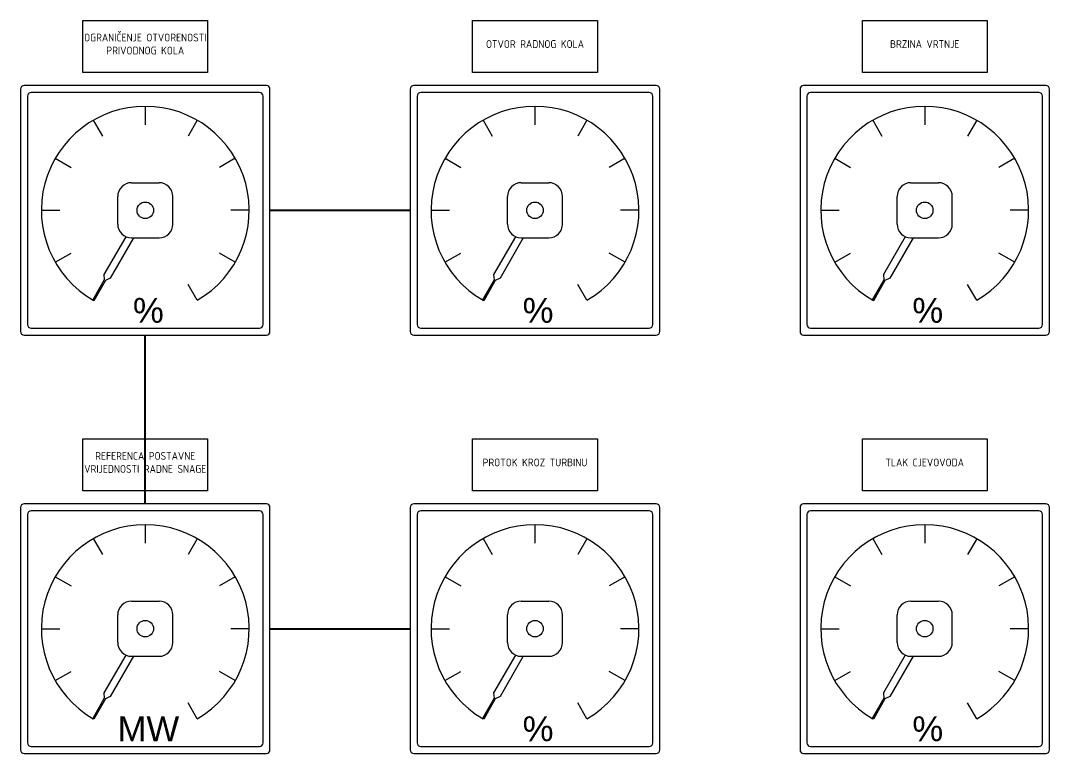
# Model space of a CAD drawing. Header units: millimetres. Extents: x 40929 to 57897, y 13592 to 43737.
# Drawn here: x 45649.8 to 46045.8, y 37886.2 to 38168.2 of the extents above; entities that cross this region are included whole.
import ezdxf
from ezdxf.enums import TextEntityAlignment as Align

# ---------------------------------------------------------------- set-up
doc = ezdxf.new("R2010")
doc.units = ezdxf.units.MM
doc.layers.add('! NO PLOT !', color=7, linetype='Continuous', true_color=0xff75dd, plot=False)
doc.layers.add('000-PI-Oprema', color=30, linetype='Continuous', lineweight=5)
doc.layers.add('000-PI_TEXT', color=7, linetype='Continuous')
doc.styles.add('PI0', font='isocpeur.ttf', dxfattribs={"width": 0.9})
doc.styles.get("Standard").update_dxf_attribs({"font": 'arial.ttf'})

# ---------------------------------------------------------------- blocks, each defined once
blk = doc.blocks.new('*U261')
at = {"layer": '000-PI-Oprema'}
blk.add_line((1.77, -3.07), (-1.77, 3.07), dxfattribs=at)
blk = doc.blocks.new('*U262')
at = {"layer": '000-PI-Oprema', "color": 0, "linetype": 'ByBlock', "lineweight": -2, "transparency": 16777216}
for p, rotation in [((-27112.75, 62656.21), 150), ((-27130.98, 62651.32), 180), ((-27094.52, 62651.32), 120), ((-27144.32, 62637.98), 210), ((-27081.17, 62637.98), 90.00000000000001), ((-27149.21, 62619.75), 239.9999999999999), ((-27076.29, 62619.75), 60.00000000000001), ((-27081.17, 62601.52), 30.00000000000003), ((-27144.32, 62601.52), 269.9999999999999), ((-27130.98, 62588.18), 299.9999999999998)]:
    blk.add_blockref('*U261', p, dxfattribs=dict(at, rotation=rotation))
blk.add_blockref('*U261', (-27094.52, 62588.18), dxfattribs=at)
blk = doc.blocks.new('*U255')
at = {"layer": '000-PI-Oprema'}
blk.add_line((1.77, -3.07), (-1.77, 3.07), dxfattribs=at)
blk = doc.blocks.new('*U256')
at = {"layer": '000-PI-Oprema', "color": 0, "linetype": 'ByBlock', "lineweight": -2, "transparency": 16777216}
for p, rotation in [((-27112.75, 62656.21), 150), ((-27130.98, 62651.32), 180), ((-27094.52, 62651.32), 120), ((-27144.32, 62637.98), 210), ((-27081.17, 62637.98), 90.00000000000001), ((-27149.21, 62619.75), 239.9999999999999), ((-27076.29, 62619.75), 60.00000000000001), ((-27081.17, 62601.52), 30.00000000000003), ((-27144.32, 62601.52), 269.9999999999999), ((-27130.98, 62588.18), 299.9999999999998)]:
    blk.add_blockref('*U255', p, dxfattribs=dict(at, rotation=rotation))
blk.add_blockref('*U255', (-27094.52, 62588.18), dxfattribs=at)
blk = doc.blocks.new('*U257')
at = {"layer": '000-PI-Oprema'}
blk.add_line((1.77, -3.07), (-1.77, 3.07), dxfattribs=at)
blk = doc.blocks.new('*U258')
at = {"layer": '000-PI-Oprema', "color": 0, "linetype": 'ByBlock', "lineweight": -2, "transparency": 16777216}
for p, rotation in [((-27112.75, 62656.21), 150), ((-27130.98, 62651.32), 180), ((-27094.52, 62651.32), 120), ((-27144.32, 62637.98), 210), ((-27081.17, 62637.98), 90.00000000000001), ((-27149.21, 62619.75), 239.9999999999999), ((-27076.29, 62619.75), 60.00000000000001), ((-27081.17, 62601.52), 30.00000000000003), ((-27144.32, 62601.52), 269.9999999999999), ((-27130.98, 62588.18), 299.9999999999998)]:
    blk.add_blockref('*U257', p, dxfattribs=dict(at, rotation=rotation))
blk.add_blockref('*U257', (-27094.52, 62588.18), dxfattribs=at)
blk = doc.blocks.new('*U249')
at = {"layer": '000-PI-Oprema'}
blk.add_line((1.77, -3.07), (-1.77, 3.07), dxfattribs=at)
blk = doc.blocks.new('*U250')
at = {"layer": '000-PI-Oprema', "color": 0, "linetype": 'ByBlock', "lineweight": -2, "transparency": 16777216}
for p, rotation in [((-27112.75, 62656.21), 150), ((-27130.98, 62651.32), 180), ((-27094.52, 62651.32), 120), ((-27144.32, 62637.98), 210), ((-27081.17, 62637.98), 90.00000000000001), ((-27149.21, 62619.75), 239.9999999999999), ((-27076.29, 62619.75), 60.00000000000001), ((-27081.17, 62601.52), 30.00000000000003), ((-27144.32, 62601.52), 269.9999999999999), ((-27130.98, 62588.18), 299.9999999999998)]:
    blk.add_blockref('*U249', p, dxfattribs=dict(at, rotation=rotation))
blk.add_blockref('*U249', (-27094.52, 62588.18), dxfattribs=at)
blk = doc.blocks.new('*U251')
at = {"layer": '000-PI-Oprema'}
blk.add_line((1.77, -3.07), (-1.77, 3.07), dxfattribs=at)
blk = doc.blocks.new('*U252')
at = {"layer": '000-PI-Oprema', "color": 0, "linetype": 'ByBlock', "lineweight": -2, "transparency": 16777216}
for p, rotation in [((-27112.75, 62656.21), 150), ((-27130.98, 62651.32), 180), ((-27094.52, 62651.32), 120), ((-27144.32, 62637.98), 210), ((-27081.17, 62637.98), 90.00000000000001), ((-27149.21, 62619.75), 239.9999999999999), ((-27076.29, 62619.75), 60.00000000000001), ((-27081.17, 62601.52), 30.00000000000003), ((-27144.32, 62601.52), 269.9999999999999), ((-27130.98, 62588.18), 299.9999999999998)]:
    blk.add_blockref('*U251', p, dxfattribs=dict(at, rotation=rotation))
blk.add_blockref('*U251', (-27094.52, 62588.18), dxfattribs=at)
blk = doc.blocks.new('*U253')
at = {"layer": '000-PI-Oprema'}
blk.add_line((1.77, -3.07), (-1.77, 3.07), dxfattribs=at)
blk = doc.blocks.new('*U254')
at = {"layer": '000-PI-Oprema', "color": 0, "linetype": 'ByBlock', "lineweight": -2, "transparency": 16777216}
for p, rotation in [((-27112.75, 62656.21), 150), ((-27130.98, 62651.32), 180), ((-27094.52, 62651.32), 120), ((-27144.32, 62637.98), 210), ((-27081.17, 62637.98), 90.00000000000001), ((-27149.21, 62619.75), 239.9999999999999), ((-27076.29, 62619.75), 60.00000000000001), ((-27081.17, 62601.52), 30.00000000000003), ((-27144.32, 62601.52), 269.9999999999999), ((-27130.98, 62588.18), 299.9999999999998)]:
    blk.add_blockref('*U253', p, dxfattribs=dict(at, rotation=rotation))
blk.add_blockref('*U253', (-27094.52, 62588.18), dxfattribs=at)

msp = doc.modelspace()

# ---------------------------------------------------------------- linework, layer by layer
at = {"layer": '! NO PLOT !', "ltscale": 0.25}
for p, q in [((45745.761, 38095.228), (45799.761, 38095.228)), ((45697.761, 37982.228), (45697.761, 38047.228)), ((45745.761, 37934.228), (45799.761, 37934.228))]:
    msp.add_line(p, q, dxfattribs=at)
at = {"layer": '000-PI-Oprema'}
for p, q in [((45692.448, 38105.854), (45703.073, 38105.854)), ((45842.448, 38105.854), (45853.073, 38105.854)), ((45992.448, 38105.854), (46003.073, 38105.854)), ((45687.135, 38089.916), (45687.135, 38100.541)), ((45708.386, 38089.916), (45708.386, 38100.541)), ((45837.136, 38089.916), (45837.136, 38100.541)), ((45858.386, 38089.916), (45858.386, 38100.541)), ((45987.136, 38089.916), (45987.136, 38100.541)), ((46008.386, 38089.916), (46008.386, 38100.541)), ((45690.262, 38085.074), (45681.846, 38070.497)), ((45693.262, 38084.604), (45684.3, 38069.081)), ((45692.448, 38084.604), (45703.073, 38084.604)), ((45840.262, 38085.074), (45831.846, 38070.497)), ((45843.262, 38084.604), (45834.3, 38069.081)), ((45842.448, 38084.604), (45853.073, 38084.604)), ((45990.262, 38085.074), (45981.846, 38070.497)), ((45993.262, 38084.604), (45984.3, 38069.081)), ((45992.448, 38084.604), (46003.073, 38084.604)), ((45681.984, 38068.469), (45677.515, 38060.729)), ((45682.474, 38068.185), (45678.006, 38060.446)), ((45681.846, 38070.497), (45681.984, 38068.469)), ((45684.3, 38069.081), (45682.474, 38068.185)), ((45831.984, 38068.469), (45827.515, 38060.729)), ((45832.474, 38068.185), (45828.006, 38060.446)), ((45831.846, 38070.497), (45831.984, 38068.469)), ((45834.3, 38069.081), (45832.474, 38068.185)), ((45981.984, 38068.469), (45977.515, 38060.729)), ((45982.474, 38068.185), (45978.006, 38060.446)), ((45981.846, 38070.497), (45981.984, 38068.469)), ((45984.3, 38069.081), (45982.474, 38068.185)), ((45678.006, 38060.446), (45677.515, 38060.729)), ((45828.006, 38060.446), (45827.515, 38060.729)), ((45978.006, 38060.446), (45977.515, 38060.729)), ((45692.448, 37944.854), (45703.073, 37944.854)), ((45842.448, 37944.854), (45853.073, 37944.854)), ((45992.448, 37944.854), (46003.073, 37944.854)), ((45687.135, 37928.916), (45687.135, 37939.541)), ((45708.386, 37928.916), (45708.386, 37939.541)), ((45837.136, 37928.916), (45837.136, 37939.541)), ((45858.386, 37928.916), (45858.386, 37939.541)), ((45987.136, 37928.916), (45987.136, 37939.541)), ((46008.386, 37928.916), (46008.386, 37939.541)), ((45690.262, 37924.074), (45681.846, 37909.497)), ((45693.262, 37923.604), (45684.3, 37908.081)), ((45692.448, 37923.604), (45703.073, 37923.604)), ((45840.262, 37924.074), (45831.846, 37909.497)), ((45843.262, 37923.604), (45834.3, 37908.081)), ((45842.448, 37923.604), (45853.073, 37923.604)), ((45990.262, 37924.074), (45981.846, 37909.497)), ((45993.262, 37923.604), (45984.3, 37908.081)), ((45992.448, 37923.604), (46003.073, 37923.604)), ((45681.846, 37909.497), (45681.984, 37907.469)), ((45831.846, 37909.497), (45831.984, 37907.469)), ((45981.846, 37909.497), (45981.984, 37907.469)), ((45681.984, 37907.469), (45677.515, 37899.729)), ((45682.474, 37907.185), (45678.006, 37899.446)), ((45684.3, 37908.081), (45682.474, 37907.185)), ((45831.984, 37907.469), (45827.515, 37899.729)), ((45832.474, 37907.185), (45828.006, 37899.446)), ((45834.3, 37908.081), (45832.474, 37907.185)), ((45981.984, 37907.469), (45977.515, 37899.729)), ((45982.474, 37907.185), (45978.006, 37899.446)), ((45984.3, 37908.081), (45982.474, 37907.185)), ((45678.006, 37899.446), (45677.515, 37899.729)), ((45828.006, 37899.446), (45827.515, 37899.729)), ((45978.006, 37899.446), (45977.515, 37899.729))]:
    msp.add_line(p, q, dxfattribs=at)
for points in [[(45673.761, 38168.228), (45721.761, 38168.228), (45721.761, 38148.228), (45673.761, 38148.228)], [(45823.761, 38168.228), (45871.761, 38168.228), (45871.761, 38148.228), (45823.761, 38148.228)], [(45973.761, 38168.228), (46021.761, 38168.228), (46021.761, 38148.228), (45973.761, 38148.228)], [(45673.761, 38007.228), (45721.761, 38007.228), (45721.761, 37987.228), (45673.761, 37987.228)], [(45823.761, 38007.228), (45871.761, 38007.228), (45871.761, 37987.228), (45823.761, 37987.228)], [(45973.761, 38007.228), (46021.761, 38007.228), (46021.761, 37987.228), (45973.761, 37987.228)]]:
    msp.add_lwpolyline(points, close=True, dxfattribs=at)
for points in [[(45651.094, 38047.228), (45744.427, 38047.228, 0.4142136), (45745.761, 38048.562), (45745.761, 38141.895, 0.4142136), (45744.427, 38143.228), (45651.094, 38143.228, 0.4142136), (45649.761, 38141.895), (45649.761, 38048.562, 0.4142136)], [(45801.094, 38047.228), (45894.427, 38047.228, 0.4142136), (45895.761, 38048.562), (45895.761, 38141.895, 0.4142136), (45894.427, 38143.228), (45801.094, 38143.228, 0.4142136), (45799.761, 38141.895), (45799.761, 38048.562, 0.4142136)], [(45951.094, 38047.228), (46044.427, 38047.228, 0.4142136), (46045.761, 38048.562), (46045.761, 38141.895, 0.4142136), (46044.427, 38143.228), (45951.094, 38143.228, 0.4142136), (45949.761, 38141.895), (45949.761, 38048.562, 0.4142136)], [(45653.844, 38049.895), (45741.677, 38049.895, 0.4142136), (45743.094, 38051.312), (45743.094, 38139.145, 0.4142136), (45741.677, 38140.562), (45653.844, 38140.562, 0.4142136), (45652.427, 38139.145), (45652.427, 38051.312, 0.4142136)], [(45803.844, 38049.895), (45891.677, 38049.895, 0.4142136), (45893.094, 38051.312), (45893.094, 38139.145, 0.4142136), (45891.677, 38140.562), (45803.844, 38140.562, 0.4142136), (45802.427, 38139.145), (45802.427, 38051.312, 0.4142136)], [(45953.844, 38049.895), (46041.677, 38049.895, 0.4142136), (46043.094, 38051.312), (46043.094, 38139.145, 0.4142136), (46041.677, 38140.562), (45953.844, 38140.562, 0.4142136), (45952.427, 38139.145), (45952.427, 38051.312, 0.4142136)], [(45651.094, 37886.228), (45744.427, 37886.228, 0.4142136), (45745.761, 37887.562), (45745.761, 37980.895, 0.4142136), (45744.427, 37982.228), (45651.094, 37982.228, 0.4142136), (45649.761, 37980.895), (45649.761, 37887.562, 0.4142136)], [(45801.094, 37886.228), (45894.427, 37886.228, 0.4142136), (45895.761, 37887.562), (45895.761, 37980.895, 0.4142136), (45894.427, 37982.228), (45801.094, 37982.228, 0.4142136), (45799.761, 37980.895), (45799.761, 37887.562, 0.4142136)], [(45951.094, 37886.228), (46044.427, 37886.228, 0.4142136), (46045.761, 37887.562), (46045.761, 37980.895, 0.4142136), (46044.427, 37982.228), (45951.094, 37982.228, 0.4142136), (45949.761, 37980.895), (45949.761, 37887.562, 0.4142136)], [(45653.844, 37888.895), (45741.677, 37888.895, 0.4142136), (45743.094, 37890.312), (45743.094, 37978.145, 0.4142136), (45741.677, 37979.562), (45653.844, 37979.562, 0.4142136), (45652.427, 37978.145), (45652.427, 37890.312, 0.4142136)], [(45803.844, 37888.895), (45891.677, 37888.895, 0.4142136), (45893.094, 37890.312), (45893.094, 37978.145, 0.4142136), (45891.677, 37979.562), (45803.844, 37979.562, 0.4142136), (45802.427, 37978.145), (45802.427, 37890.312, 0.4142136)], [(45953.844, 37888.895), (46041.677, 37888.895, 0.4142136), (46043.094, 37890.312), (46043.094, 37978.145, 0.4142136), (46041.677, 37979.562), (45953.844, 37979.562, 0.4142136), (45952.427, 37978.145), (45952.427, 37890.312, 0.4142136)]]:
    msp.add_lwpolyline(points, format="xyb", close=True, dxfattribs=at)
for centre in [(45697.761, 38095.229), (45847.761, 38095.229), (45997.761, 38095.229), (45697.761, 37934.229), (45847.761, 37934.229), (45997.761, 37934.229)]:
    msp.add_circle(centre, 3.188, dxfattribs=at)
at = {"layer": '000-PI-Oprema', "ltscale": 0.01}
for centre in [(45697.761, 38095.229), (45847.761, 38095.229), (45997.761, 38095.229), (45697.761, 37934.229), (45847.761, 37934.229), (45997.761, 37934.229)]:
    msp.add_arc(centre, 40, 300, 240, dxfattribs=at)
at = {"layer": '000-PI-Oprema'}
for centre, start, end in [((45692.448, 38100.541), 90, 180), ((45703.073, 38100.541), 0, 90), ((45842.448, 38100.541), 90, 180), ((45853.073, 38100.541), 0, 90), ((45992.448, 38100.541), 90, 180), ((46003.073, 38100.541), 0, 90), ((45692.448, 38089.916), 180, 270), ((45703.073, 38089.916), 270, 0), ((45842.448, 38089.916), 180, 270), ((45853.073, 38089.916), 270, 0), ((45992.448, 38089.916), 180, 270), ((46003.073, 38089.916), 270, 0), ((45692.448, 37939.541), 90, 180), ((45703.073, 37939.541), 0, 90), ((45842.448, 37939.541), 90, 180), ((45853.073, 37939.541), 0, 90), ((45992.448, 37939.541), 90, 180), ((46003.073, 37939.541), 0, 90), ((45692.448, 37928.916), 180, 270), ((45703.073, 37928.916), 270, 0), ((45842.448, 37928.916), 180, 270), ((45853.073, 37928.916), 270, 0), ((45992.448, 37928.916), 180, 270), ((46003.073, 37928.916), 270, 0)]:
    msp.add_arc(centre, 5.313, start, end, dxfattribs=at)

# ---------------------------------------------------------------- block references
for name, p in [('*U250', (72810.507, -24524.522)), ('*U252', (72960.508, -24524.522)), ('*U254', (73110.508, -24524.522)), ('*U262', (72810.507, -24685.522)), ('*U256', (72960.508, -24685.522)), ('*U258', (73110.508, -24685.522))]:
    msp.add_blockref(name, p, dxfattribs=at)

# ---------------------------------------------------------------- texts
for s, p in [('%%%', (45698.945, 38056.719)), ('%%%', (45848.945, 38056.719)), ('%%%', (45998.945, 38056.719)), ('MW', (45698.945, 37895.719)), ('%%%', (45848.945, 37895.719)), ('%%%', (45998.945, 37895.719))]:
    msp.add_text(s, height=9.5625, dxfattribs=at).set_placement(p, align=Align.MIDDLE_CENTER)
at = {"layer": '000-PI_TEXT', "linetype": 'Continuous', "char_height": 3, "width": 58.2158, "attachment_point": 5, "style": 'PI0'}
for s, insert in [('{\\fISOCPEUR|b0|i0|c238|p34;OGRANIČENJE OTVORENOSTI PRIVODNOG KOLA}', (45697.761, 38159.195)), ('{\\fISOCPEUR|b0|i0|c238|p34;OTVOR RADNOG KOLA}', (45847.761, 38159.195)), ('{\\fISOCPEUR|b0|i0|c238|p34;BRZINA VRTNJE}', (45997.761, 38159.195)), ('{\\fISOCPEUR|b0|i0|c238|p34;REFERENCA POSTAVNE VRIJEDNOSTI RADNE SNAGE}', (45697.761, 37998.195)), ('{\\fISOCPEUR|b0|i0|c238|p34;PROTOK KROZ TURBINU }', (45847.761, 37998.195)), ('{\\fISOCPEUR|b0|i0|c238|p34;TLAK CJEVOVODA}', (45997.761, 37998.195))]:
    msp.add_mtext(s, dxfattribs=dict(at, insert=insert))

doc.saveas('drawing.dxf')
